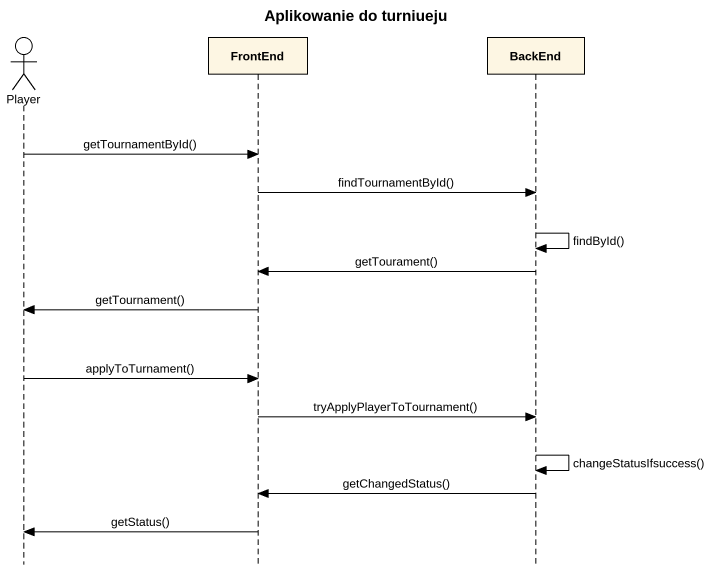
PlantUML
@startuml
title Aplikowanie do turniueju
hide footbox
actor Player
participant FrontEnd
participant BackEnd

Player -> FrontEnd : getTournamentById()
FrontEnd -> BackEnd : findTournamentById()
BackEnd -> BackEnd : findById()
BackEnd -> FrontEnd : getTourament()
FrontEnd -> Player : getTournament()
Player -> FrontEnd : applyToTurnament()
FrontEnd -> BackEnd : tryApplyPlayerToTournament()
BackEnd -> BackEnd : changeStatusIfsuccess()
BackEnd -> FrontEnd : getChangedStatus()
FrontEnd -> Player : getStatus()
@enduml
